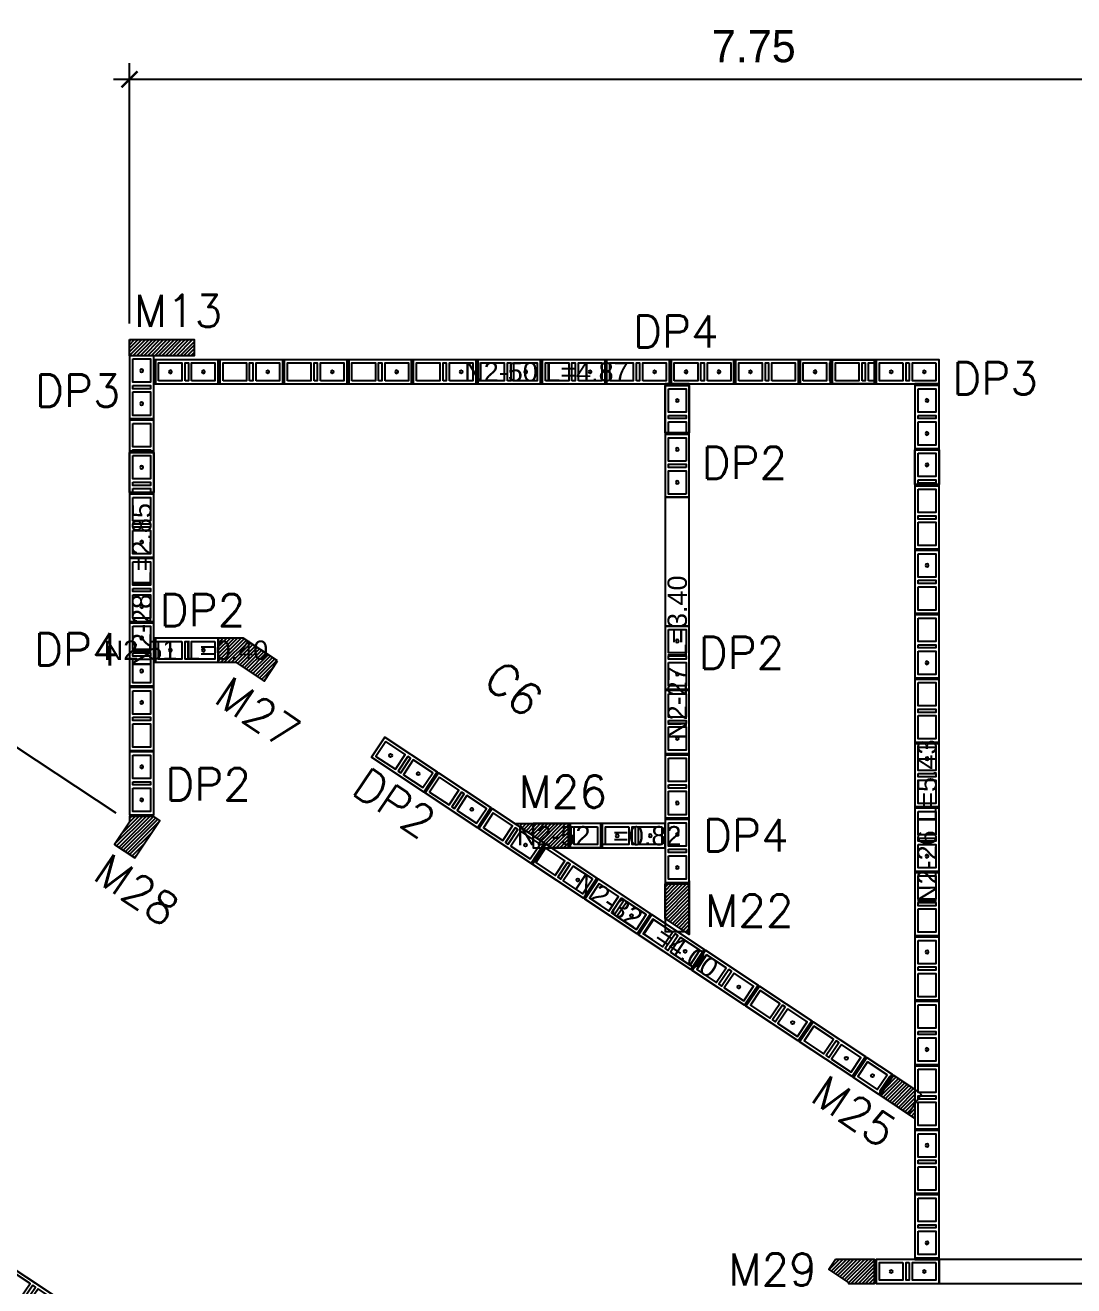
# Model space of a CAD drawing. Header units: metres. Extents: x -28.1 to 2.7, y -14.4 to 10.8.
# Drawn here: x -19.78 to -13.27, y 3.02 to 10.85 of the extents above; entities that cross this region are included whole.
import ezdxf
from ezdxf.enums import TextEntityAlignment as Align
from ezdxf.xclip import XClip

# ---------------------------------------------------------------- set-up
doc = ezdxf.new("R2010")
doc.units = ezdxf.units.M
doc.header["$XCLIPFRAME"] = 2
for name, color, linetype in [('BLOKS 008', 8, 'Continuous'), ('CUANT-MUROS-TEXTO', 7, 'Continuous'), ('l1', 1, 'Continuous'), ('MOCHETAS 004', 4, 'Continuous'), ('N2 Muro de 15cm', 1, 'Continuous'), ('N2 Muro de 15cm - Vano puerta', 2, 'Continuous'), ('S-hatch 002', 2, 'Continuous'), ('S-text 003', 3, 'Continuous'), ('TEX5', 4, 'Continuous')]:
    doc.layers.add(name, color=color, linetype=linetype)
doc.styles.add('ROMANS', font='romans')
doc.styles.add('ROTULOS', font='GOTHIC.TTF')
doc.styles.get("Standard").update_dxf_attribs({"font": 'arial.ttf'})
doc.dimstyles.new('DIM_100_2', dxfattribs={"dimtxt": 0.2, "dimasz": 0.1, "dimexe": 0.1, "dimexo": 0.1, "dimgap": 0.15, "dimtad": 1, "dimtxsty": 'ROTULOS', "dimblk": 'ARCHTICK', "dimcen": 0.1, "dimdle": 0.1, "dimclrd": 256, "dimclre": 256, "dimclrt": 1, "dimaunit": 1, "dimadec": 3, "dimazin": 3, "dimtfac": 1, "dimtix": 1, "dimtmove": 2, "dimatfit": 0, "dimldrblk": 'FLECHA', "dimfxl": 0.25, "dimtvp": 1, "dimlwd": -1, "dimlwe": -1})

# ---------------------------------------------------------------- blocks, each defined once
blk = doc.blocks.new('*U165')
for points in [[(-0.075, 0.4), (0.075, 0.4), (0.075, 0.01), (-0.075, 0.01)], [(0.055, 0.38), (-0.055, 0.38), (-0.055, 0.235), (0.055, 0.235)], [(0.055, 0.215), (-0.055, 0.215), (-0.055, 0.195), (0.055, 0.195)], [(0.055, 0.175), (-0.055, 0.175), (-0.055, 0.03), (0.055, 0.03)]]:
    blk.add_lwpolyline(points, close=True)
at = {"color": 251}
blk.add_lwpolyline([(-0.075, 0), (0.075, 0)], dxfattribs=at)
at = {"color": 3}
blk.add_circle((0, 0.1025), 0.00953, dxfattribs=at)
blk = doc.blocks.new('*U174')
for points in [[(-0.075, 0.4), (0.075, 0.4), (0.075, 0.01), (-0.075, 0.01)], [(0.055, 0.38), (-0.055, 0.38), (-0.055, 0.235), (0.055, 0.235)], [(0.055, 0.215), (-0.055, 0.215), (-0.055, 0.195), (0.055, 0.195)], [(0.055, 0.175), (-0.055, 0.175), (-0.055, 0.03), (0.055, 0.03)]]:
    blk.add_lwpolyline(points, close=True)
at = {"color": 251}
blk.add_lwpolyline([(-0.075, 0), (0.075, 0)], dxfattribs=at)
at = {"color": 3}
blk.add_circle((0, 0.1025), 0.00953, dxfattribs=at)
blk = doc.blocks.new('*U175')
for points in [[(-0.075, 0.4), (0.075, 0.4), (0.075, 0.01), (-0.075, 0.01)], [(0.055, 0.38), (-0.055, 0.38), (-0.055, 0.235), (0.055, 0.235)], [(0.055, 0.215), (-0.055, 0.215), (-0.055, 0.195), (0.055, 0.195)], [(0.055, 0.175), (-0.055, 0.175), (-0.055, 0.03), (0.055, 0.03)]]:
    blk.add_lwpolyline(points, close=True)
at = {"color": 251}
blk.add_lwpolyline([(-0.075, 0), (0.075, 0)], dxfattribs=at)
at = {"color": 3}
blk.add_circle((0, 0.3075), 0.00953, dxfattribs=at)
blk = doc.blocks.new('*U176')
for points in [[(-0.075, 0.4), (0.075, 0.4), (0.075, 0.01), (-0.075, 0.01)], [(0.055, 0.38), (-0.055, 0.38), (-0.055, 0.235), (0.055, 0.235)], [(0.055, 0.38), (-0.055, 0.38), (-0.055, 0.235), (0.055, 0.235)], [(0.055, 0.215), (-0.055, 0.215), (-0.055, 0.195), (0.055, 0.195)], [(0.055, 0.175), (-0.055, 0.175), (-0.055, 0.03), (0.055, 0.03)]]:
    blk.add_lwpolyline(points, close=True)
blk.add_lwpolyline([(0.055, 0.21), (0.055, 0.215), (-0.055, 0.215), (-0.055, 0.21)])
at = {"color": 251}
blk.add_lwpolyline([(-0.075, 0), (0.075, 0)], dxfattribs=at)
blk = doc.blocks.new('*U177')
for points in [[(-0.075, 0.4), (0.075, 0.4), (0.075, 0.01), (-0.075, 0.01)], [(0.055, 0.38), (-0.055, 0.38), (-0.055, 0.235), (0.055, 0.235)], [(0.055, 0.215), (-0.055, 0.215), (-0.055, 0.195), (0.055, 0.195)], [(0.055, 0.175), (-0.055, 0.175), (-0.055, 0.03), (0.055, 0.03)]]:
    blk.add_lwpolyline(points, close=True)
at = {"color": 251}
blk.add_lwpolyline([(-0.075, 0), (0.075, 0)], dxfattribs=at)
at = {"color": 3}
blk.add_circle((0, 0.1025), 0.00953, dxfattribs=at)
blk = doc.blocks.new('*U178')
for points in [[(-0.075, 0.4), (0.075, 0.4), (0.075, 0.01), (-0.075, 0.01)], [(0.055, 0.38), (-0.055, 0.38), (-0.055, 0.235), (0.055, 0.235)], [(0.055, 0.215), (-0.055, 0.215), (-0.055, 0.195), (0.055, 0.195)], [(0.055, 0.175), (-0.055, 0.175), (-0.055, 0.03), (0.055, 0.03)]]:
    blk.add_lwpolyline(points, close=True)
at = {"color": 251}
blk.add_lwpolyline([(-0.075, 0), (0.075, 0)], dxfattribs=at)
at = {"color": 3}
blk.add_circle((0, 0.3075), 0.00953, dxfattribs=at)
blk = doc.blocks.new('*U179')
for points in [[(-0.075, 0.4), (0.075, 0.4), (0.075, 0.01), (-0.075, 0.01)], [(0.055, 0.38), (-0.055, 0.38), (-0.055, 0.235), (0.055, 0.235)], [(0.055, 0.38), (-0.055, 0.38), (-0.055, 0.235), (0.055, 0.235)], [(0.055, 0.215), (-0.055, 0.215), (-0.055, 0.195), (0.055, 0.195)], [(0.055, 0.175), (-0.055, 0.175), (-0.055, 0.03), (0.055, 0.03)]]:
    blk.add_lwpolyline(points, close=True)
blk.add_lwpolyline([(0.055, 0.21), (0.055, 0.215), (-0.055, 0.215), (-0.055, 0.21)])
at = {"color": 251}
blk.add_lwpolyline([(-0.075, 0), (0.075, 0)], dxfattribs=at)
blk = doc.blocks.new('*U180')
for points in [[(-0.075, 0.4), (0.075, 0.4), (0.075, 0.01), (-0.075, 0.01)], [(0.055, 0.38), (-0.055, 0.38), (-0.055, 0.235), (0.055, 0.235)], [(0.055, 0.215), (-0.055, 0.215), (-0.055, 0.195), (0.055, 0.195)], [(0.055, 0.175), (-0.055, 0.175), (-0.055, 0.03), (0.055, 0.03)]]:
    blk.add_lwpolyline(points, close=True)
at = {"color": 251}
blk.add_lwpolyline([(-0.075, 0), (0.075, 0)], dxfattribs=at)
at = {"color": 3}
blk.add_circle((0, 0.1025), 0.00953, dxfattribs=at)
blk = doc.blocks.new('*U181')
for points in [[(-0.075, 0.4), (0.075, 0.4), (0.075, 0.01), (-0.075, 0.01)], [(0.055, 0.38), (-0.055, 0.38), (-0.055, 0.235), (0.055, 0.235)], [(0.055, 0.215), (-0.055, 0.215), (-0.055, 0.195), (0.055, 0.195)], [(0.055, 0.175), (-0.055, 0.175), (-0.055, 0.03), (0.055, 0.03)]]:
    blk.add_lwpolyline(points, close=True)
at = {"color": 251}
blk.add_lwpolyline([(-0.075, 0), (0.075, 0)], dxfattribs=at)
at = {"color": 3}
blk.add_circle((0, 0.3075), 0.00953, dxfattribs=at)
blk = doc.blocks.new('*U182')
for points in [[(-0.075, 0.4), (0.075, 0.4), (0.075, 0.01), (-0.075, 0.01)], [(0.055, 0.38), (-0.055, 0.38), (-0.055, 0.235), (0.055, 0.235)], [(0.055, 0.38), (-0.055, 0.38), (-0.055, 0.235), (0.055, 0.235)], [(0.055, 0.215), (-0.055, 0.215), (-0.055, 0.195), (0.055, 0.195)], [(0.055, 0.175), (-0.055, 0.175), (-0.055, 0.03), (0.055, 0.03)]]:
    blk.add_lwpolyline(points, close=True)
blk.add_lwpolyline([(0.055, 0.21), (0.055, 0.215), (-0.055, 0.215), (-0.055, 0.21)])
at = {"color": 251}
blk.add_lwpolyline([(-0.075, 0), (0.075, 0)], dxfattribs=at)
blk = doc.blocks.new('*U183')
for points in [[(-0.075, 0.4), (0.075, 0.4), (0.075, 0.01), (-0.075, 0.01)], [(0.055, 0.38), (-0.055, 0.38), (-0.055, 0.235), (0.055, 0.235)], [(0.055, 0.215), (-0.055, 0.215), (-0.055, 0.195), (0.055, 0.195)], [(0.055, 0.175), (-0.055, 0.175), (-0.055, 0.03), (0.055, 0.03)]]:
    blk.add_lwpolyline(points, close=True)
at = {"color": 251}
blk.add_lwpolyline([(-0.075, 0), (0.075, 0)], dxfattribs=at)
at = {"color": 3}
blk.add_circle((0, 0.1025), 0.00953, dxfattribs=at)
blk = doc.blocks.new('*U379')
for points in [[(-0.075, 0.4), (0.075, 0.4), (0.075, 0.01), (-0.075, 0.01)], [(0.055, 0.38), (-0.055, 0.38), (-0.055, 0.235), (0.055, 0.235)], [(0.055, 0.215), (-0.055, 0.215), (-0.055, 0.195), (0.055, 0.195)], [(0.055, 0.175), (-0.055, 0.175), (-0.055, 0.03), (0.055, 0.03)]]:
    blk.add_lwpolyline(points, close=True)
at = {"color": 251}
blk.add_lwpolyline([(-0.075, 0), (0.075, 0)], dxfattribs=at)
at = {"color": 3}
blk.add_circle((0, 0.3075), 0.00953, dxfattribs=at)
blk = doc.blocks.new('*U211')
for points in [[(-0.075, 0.4), (0.075, 0.4), (0.075, 0.01), (-0.075, 0.01)], [(0.055, 0.38), (-0.055, 0.38), (-0.055, 0.235), (0.055, 0.235)], [(0.055, 0.215), (-0.055, 0.215), (-0.055, 0.195), (0.055, 0.195)], [(0.055, 0.175), (-0.055, 0.175), (-0.055, 0.03), (0.055, 0.03)]]:
    blk.add_lwpolyline(points, close=True)
at = {"color": 251}
blk.add_lwpolyline([(-0.075, 0), (0.075, 0)], dxfattribs=at)
at = {"color": 3}
for centre in [(0, 0.3075), (0, 0.1025)]:
    blk.add_circle(centre, 0.00953, dxfattribs=at)
blk = doc.blocks.new('*U137')
for points in [[(-0.075, 0.4), (0.075, 0.4), (0.075, 0.01), (-0.075, 0.01)], [(0.055, 0.38), (-0.055, 0.38), (-0.055, 0.235), (0.055, 0.235)], [(0.055, 0.215), (-0.055, 0.215), (-0.055, 0.195), (0.055, 0.195)], [(0.055, 0.175), (-0.055, 0.175), (-0.055, 0.03), (0.055, 0.03)]]:
    blk.add_lwpolyline(points, close=True)
at = {"color": 251}
blk.add_lwpolyline([(-0.075, 0), (0.075, 0)], dxfattribs=at)
at = {"color": 3}
for centre in [(0, 0.3075), (0, 0.1025)]:
    blk.add_circle(centre, 0.00953, dxfattribs=at)
blk = doc.blocks.new('*U187')
for points in [[(-0.075, 0.4), (0.075, 0.4), (0.075, 0.01), (-0.075, 0.01)], [(0.055, 0.38), (-0.055, 0.38), (-0.055, 0.235), (0.055, 0.235)], [(0.055, 0.215), (-0.055, 0.215), (-0.055, 0.195), (0.055, 0.195)], [(0.055, 0.175), (-0.055, 0.175), (-0.055, 0.03), (0.055, 0.03)]]:
    blk.add_lwpolyline(points, close=True)
at = {"color": 251}
blk.add_lwpolyline([(-0.075, 0), (0.075, 0)], dxfattribs=at)
at = {"color": 3}
blk.add_circle((0, 0.1025), 0.00953, dxfattribs=at)
blk = doc.blocks.new('*U188')
for points in [[(-0.075, 0.4), (0.075, 0.4), (0.075, 0.01), (-0.075, 0.01)], [(0.055, 0.38), (-0.055, 0.38), (-0.055, 0.235), (0.055, 0.235)], [(0.055, 0.215), (-0.055, 0.215), (-0.055, 0.195), (0.055, 0.195)], [(0.055, 0.175), (-0.055, 0.175), (-0.055, 0.03), (0.055, 0.03)]]:
    blk.add_lwpolyline(points, close=True)
at = {"color": 251}
blk.add_lwpolyline([(-0.075, 0), (0.075, 0)], dxfattribs=at)
at = {"color": 3}
blk.add_circle((0, 0.1025), 0.00953, dxfattribs=at)
blk = doc.blocks.new('*U189')
for points in [[(-0.075, 0.4), (0.075, 0.4), (0.075, 0.01), (-0.075, 0.01)], [(0.055, 0.38), (-0.055, 0.38), (-0.055, 0.235), (0.055, 0.235)], [(0.055, 0.215), (-0.055, 0.215), (-0.055, 0.195), (0.055, 0.195)], [(0.055, 0.175), (-0.055, 0.175), (-0.055, 0.03), (0.055, 0.03)]]:
    blk.add_lwpolyline(points, close=True)
at = {"color": 251}
blk.add_lwpolyline([(-0.075, 0), (0.075, 0)], dxfattribs=at)
at = {"color": 3}
blk.add_circle((0, 0.1025), 0.00953, dxfattribs=at)
blk = doc.blocks.new('*U190')
for points in [[(-0.075, 0.4), (0.075, 0.4), (0.075, 0.01), (-0.075, 0.01)], [(0.055, 0.38), (-0.055, 0.38), (-0.055, 0.235), (0.055, 0.235)], [(0.055, 0.215), (-0.055, 0.215), (-0.055, 0.195), (0.055, 0.195)], [(0.055, 0.175), (-0.055, 0.175), (-0.055, 0.03), (0.055, 0.03)]]:
    blk.add_lwpolyline(points, close=True)
at = {"color": 251}
blk.add_lwpolyline([(-0.075, 0), (0.075, 0)], dxfattribs=at)
at = {"color": 3}
blk.add_circle((0, 0.1025), 0.00953, dxfattribs=at)
blk = doc.blocks.new('*U191')
for points in [[(-0.075, 0.4), (0.075, 0.4), (0.075, 0.01), (-0.075, 0.01)], [(0.055, 0.38), (-0.055, 0.38), (-0.055, 0.235), (0.055, 0.235)], [(0.055, 0.215), (-0.055, 0.215), (-0.055, 0.195), (0.055, 0.195)], [(0.055, 0.175), (-0.055, 0.175), (-0.055, 0.03), (0.055, 0.03)]]:
    blk.add_lwpolyline(points, close=True)
at = {"color": 251}
blk.add_lwpolyline([(-0.075, 0), (0.075, 0)], dxfattribs=at)
at = {"color": 3}
blk.add_circle((0, 0.1025), 0.00953, dxfattribs=at)
blk = doc.blocks.new('*U192')
for points in [[(-0.075, 0.4), (0.075, 0.4), (0.075, 0.01), (-0.075, 0.01)], [(0.055, 0.38), (-0.055, 0.38), (-0.055, 0.235), (0.055, 0.235)], [(0.055, 0.215), (-0.055, 0.215), (-0.055, 0.195), (0.055, 0.195)], [(0.055, 0.175), (-0.055, 0.175), (-0.055, 0.03), (0.055, 0.03)]]:
    blk.add_lwpolyline(points, close=True)
at = {"color": 251}
blk.add_lwpolyline([(-0.075, 0), (0.075, 0)], dxfattribs=at)
at = {"color": 3}
blk.add_circle((0, 0.1025), 0.00953, dxfattribs=at)
blk = doc.blocks.new('*U193')
for points in [[(-0.075, 0.4), (0.075, 0.4), (0.075, 0.01), (-0.075, 0.01)], [(0.055, 0.38), (-0.055, 0.38), (-0.055, 0.235), (0.055, 0.235)], [(0.055, 0.215), (-0.055, 0.215), (-0.055, 0.195), (0.055, 0.195)], [(0.055, 0.175), (-0.055, 0.175), (-0.055, 0.03), (0.055, 0.03)]]:
    blk.add_lwpolyline(points, close=True)
at = {"color": 251}
blk.add_lwpolyline([(-0.075, 0), (0.075, 0)], dxfattribs=at)
at = {"color": 3}
blk.add_circle((0, 0.1025), 0.00953, dxfattribs=at)
blk = doc.blocks.new('*U194')
for points in [[(-0.075, 0.4), (0.075, 0.4), (0.075, 0.01), (-0.075, 0.01)], [(0.055, 0.38), (-0.055, 0.38), (-0.055, 0.235), (0.055, 0.235)], [(0.055, 0.215), (-0.055, 0.215), (-0.055, 0.195), (0.055, 0.195)], [(0.055, 0.175), (-0.055, 0.175), (-0.055, 0.03), (0.055, 0.03)]]:
    blk.add_lwpolyline(points, close=True)
at = {"color": 251}
blk.add_lwpolyline([(-0.075, 0), (0.075, 0)], dxfattribs=at)
at = {"color": 3}
blk.add_circle((0, 0.1025), 0.00953, dxfattribs=at)
blk = doc.blocks.new('*U186')
for points in [[(-0.075, 0.4), (0.075, 0.4), (0.075, 0.21), (-0.075, 0.21)], [(0.055, 0.38), (-0.055, 0.38), (-0.055, 0.235), (0.055, 0.235)]]:
    blk.add_lwpolyline(points, close=True)
at = {"color": 251}
blk.add_lwpolyline([(-0.075, 0.2), (0.075, 0.2)], dxfattribs=at)
blk.add_lwpolyline([(0.055, 0.21), (0.055, 0.215), (-0.055, 0.215), (-0.055, 0.21)])
at = {"color": 3}
blk.add_circle((0, 0.3075), 0.00953, dxfattribs=at)
blk = doc.blocks.new('*U195')
for points in [[(-0.075, 0.4), (0.075, 0.4), (0.075, 0.01), (-0.075, 0.01)], [(0.055, 0.38), (-0.055, 0.38), (-0.055, 0.235), (0.055, 0.235)], [(0.055, 0.215), (-0.055, 0.215), (-0.055, 0.195), (0.055, 0.195)], [(0.055, 0.175), (-0.055, 0.175), (-0.055, 0.03), (0.055, 0.03)]]:
    blk.add_lwpolyline(points, close=True)
at = {"color": 251}
blk.add_lwpolyline([(-0.075, 0), (0.075, 0)], dxfattribs=at)
at = {"color": 3}
for centre in [(0, 0.3075), (0, 0.1025)]:
    blk.add_circle(centre, 0.00953, dxfattribs=at)
blk = doc.blocks.new('*U199')
for points in [[(-0.075, 0.4), (0.075, 0.4), (0.075, 0.01), (-0.075, 0.01)], [(0.055, 0.38), (-0.055, 0.38), (-0.055, 0.235), (0.055, 0.235)], [(0.055, 0.215), (-0.055, 0.215), (-0.055, 0.195), (0.055, 0.195)], [(0.055, 0.175), (-0.055, 0.175), (-0.055, 0.03), (0.055, 0.03)]]:
    blk.add_lwpolyline(points, close=True)
at = {"color": 251}
blk.add_lwpolyline([(-0.075, 0), (0.075, 0)], dxfattribs=at)
at = {"color": 3}
for centre in [(0, 0.3075), (0, 0.1025)]:
    blk.add_circle(centre, 0.00953, dxfattribs=at)
blk = doc.blocks.new('*U198')
for points in [[(-0.075, 0.4), (0.075, 0.4), (0.075, 0.01), (-0.075, 0.01)], [(0.055, 0.38), (-0.055, 0.38), (-0.055, 0.235), (0.055, 0.235)], [(0.055, 0.215), (-0.055, 0.215), (-0.055, 0.195), (0.055, 0.195)], [(0.055, 0.175), (-0.055, 0.175), (-0.055, 0.03), (0.055, 0.03)]]:
    blk.add_lwpolyline(points, close=True)
at = {"color": 251}
blk.add_lwpolyline([(-0.075, 0), (0.075, 0)], dxfattribs=at)
at = {"color": 3}
blk.add_circle((0, 0.1025), 0.00953, dxfattribs=at)
blk = doc.blocks.new('*U197')
for points in [[(-0.075, 0.4), (0.075, 0.4), (0.075, 0.01), (-0.075, 0.01)], [(0.055, 0.38), (-0.055, 0.38), (-0.055, 0.235), (0.055, 0.235)], [(0.055, 0.215), (-0.055, 0.215), (-0.055, 0.195), (0.055, 0.195)], [(0.055, 0.175), (-0.055, 0.175), (-0.055, 0.03), (0.055, 0.03)]]:
    blk.add_lwpolyline(points, close=True)
at = {"color": 251}
blk.add_lwpolyline([(-0.075, 0), (0.075, 0)], dxfattribs=at)
at = {"color": 3}
blk.add_circle((0, 0.1025), 0.00953, dxfattribs=at)
blk = doc.blocks.new('*U196')
for points in [[(-0.075, 0.4), (0.075, 0.4), (0.075, 0.01), (-0.075, 0.01)], [(0.055, 0.38), (-0.055, 0.38), (-0.055, 0.235), (0.055, 0.235)], [(0.055, 0.215), (-0.055, 0.215), (-0.055, 0.195), (0.055, 0.195)], [(0.055, 0.175), (-0.055, 0.175), (-0.055, 0.03), (0.055, 0.03)]]:
    blk.add_lwpolyline(points, close=True)
at = {"color": 251}
blk.add_lwpolyline([(-0.075, 0), (0.075, 0)], dxfattribs=at)
at = {"color": 3}
for centre in [(0, 0.3075), (0, 0.1025)]:
    blk.add_circle(centre, 0.00953, dxfattribs=at)
blk = doc.blocks.new('*U200')
for points in [[(-0.075, 0.4), (0.075, 0.4), (0.075, 0.01), (-0.075, 0.01)], [(0.055, 0.38), (-0.055, 0.38), (-0.055, 0.235), (0.055, 0.235)], [(0.055, 0.215), (-0.055, 0.215), (-0.055, 0.195), (0.055, 0.195)], [(0.055, 0.175), (-0.055, 0.175), (-0.055, 0.03), (0.055, 0.03)]]:
    blk.add_lwpolyline(points, close=True)
at = {"color": 251}
blk.add_lwpolyline([(-0.075, 0), (0.075, 0)], dxfattribs=at)
at = {"color": 3}
for centre in [(0, 0.3075), (0, 0.1025)]:
    blk.add_circle(centre, 0.00953, dxfattribs=at)
blk = doc.blocks.new('*U206')
for points in [[(-0.075, 0.4), (0.075, 0.4), (0.075, 0.01), (-0.075, 0.01)], [(0.055, 0.38), (-0.055, 0.38), (-0.055, 0.235), (0.055, 0.235)], [(0.055, 0.215), (-0.055, 0.215), (-0.055, 0.195), (0.055, 0.195)], [(0.055, 0.175), (-0.055, 0.175), (-0.055, 0.03), (0.055, 0.03)]]:
    blk.add_lwpolyline(points, close=True)
at = {"color": 251}
blk.add_lwpolyline([(-0.075, 0), (0.075, 0)], dxfattribs=at)
at = {"color": 3}
for centre in [(0, 0.3075), (0, 0.1025)]:
    blk.add_circle(centre, 0.00953, dxfattribs=at)
blk = doc.blocks.new('*U201')
for points in [[(-0.075, 0.4), (0.075, 0.4), (0.075, 0.21), (-0.075, 0.21)], [(0.055, 0.38), (-0.055, 0.38), (-0.055, 0.235), (0.055, 0.235)]]:
    blk.add_lwpolyline(points, close=True)
at = {"color": 251}
blk.add_lwpolyline([(-0.075, 0.2), (0.075, 0.2)], dxfattribs=at)
blk.add_lwpolyline([(0.055, 0.21), (0.055, 0.215), (-0.055, 0.215), (-0.055, 0.21)])
blk = doc.blocks.new('*U205')
for points in [[(-0.075, 0.4), (0.075, 0.4), (0.075, 0.01), (-0.075, 0.01)], [(0.055, 0.38), (-0.055, 0.38), (-0.055, 0.235), (0.055, 0.235)], [(0.055, 0.215), (-0.055, 0.215), (-0.055, 0.195), (0.055, 0.195)], [(0.055, 0.175), (-0.055, 0.175), (-0.055, 0.03), (0.055, 0.03)]]:
    blk.add_lwpolyline(points, close=True)
at = {"color": 251}
blk.add_lwpolyline([(-0.075, 0), (0.075, 0)], dxfattribs=at)
at = {"color": 3}
blk.add_circle((0, 0.1025), 0.00953, dxfattribs=at)
blk = doc.blocks.new('*U204')
for points in [[(-0.075, 0.4), (0.075, 0.4), (0.075, 0.01), (-0.075, 0.01)], [(0.055, 0.38), (-0.055, 0.38), (-0.055, 0.235), (0.055, 0.235)], [(0.055, 0.215), (-0.055, 0.215), (-0.055, 0.195), (0.055, 0.195)], [(0.055, 0.175), (-0.055, 0.175), (-0.055, 0.03), (0.055, 0.03)]]:
    blk.add_lwpolyline(points, close=True)
at = {"color": 251}
blk.add_lwpolyline([(-0.075, 0), (0.075, 0)], dxfattribs=at)
at = {"color": 3}
blk.add_circle((0, 0.1025), 0.00953, dxfattribs=at)
blk = doc.blocks.new('*U203')
for points in [[(-0.075, 0.4), (0.075, 0.4), (0.075, 0.01), (-0.075, 0.01)], [(0.055, 0.38), (-0.055, 0.38), (-0.055, 0.235), (0.055, 0.235)], [(0.055, 0.215), (-0.055, 0.215), (-0.055, 0.195), (0.055, 0.195)], [(0.055, 0.175), (-0.055, 0.175), (-0.055, 0.03), (0.055, 0.03)]]:
    blk.add_lwpolyline(points, close=True)
at = {"color": 251}
blk.add_lwpolyline([(-0.075, 0), (0.075, 0)], dxfattribs=at)
at = {"color": 3}
for centre in [(0, 0.3075), (0, 0.1025)]:
    blk.add_circle(centre, 0.00953, dxfattribs=at)
blk = doc.blocks.new('*U185')
for points in [[(-0.075, 0.4), (0.075, 0.4), (0.075, 0.01), (-0.075, 0.01)], [(0.055, 0.38), (-0.055, 0.38), (-0.055, 0.235), (0.055, 0.235)], [(0.055, 0.215), (-0.055, 0.215), (-0.055, 0.195), (0.055, 0.195)], [(0.055, 0.175), (-0.055, 0.175), (-0.055, 0.03), (0.055, 0.03)]]:
    blk.add_lwpolyline(points, close=True)
at = {"color": 251}
blk.add_lwpolyline([(-0.075, 0), (0.075, 0)], dxfattribs=at)
at = {"color": 3}
blk.add_circle((0, 0.3075), 0.00953, dxfattribs=at)
blk = doc.blocks.new('*U202')
for points in [[(-0.075, 0.4), (0.075, 0.4), (0.075, 0.01), (-0.075, 0.01)], [(0.055, 0.38), (-0.055, 0.38), (-0.055, 0.235), (0.055, 0.235)], [(0.055, 0.215), (-0.055, 0.215), (-0.055, 0.195), (0.055, 0.195)], [(0.055, 0.175), (-0.055, 0.175), (-0.055, 0.03), (0.055, 0.03)]]:
    blk.add_lwpolyline(points, close=True)
at = {"color": 251}
blk.add_lwpolyline([(-0.075, 0), (0.075, 0)], dxfattribs=at)
at = {"color": 3}
for centre in [(0, 0.3075), (0, 0.1025)]:
    blk.add_circle(centre, 0.00953, dxfattribs=at)
blk = doc.blocks.new('*U44')
for points in [[(-0.075, 0.4), (0.075, 0.4), (0.075, 0.01), (-0.075, 0.01)], [(0.055, 0.38), (-0.055, 0.38), (-0.055, 0.235), (0.055, 0.235)], [(0.055, 0.215), (-0.055, 0.215), (-0.055, 0.195), (0.055, 0.195)], [(0.055, 0.175), (-0.055, 0.175), (-0.055, 0.03), (0.055, 0.03)]]:
    blk.add_lwpolyline(points, close=True)
at = {"color": 3}
blk.add_circle((0, 0.3075), 0.00953, dxfattribs=at)
blk = doc.blocks.new('*U378')
for points in [[(-0.075, 0.4), (0.075, 0.4), (0.075, 0.01), (-0.075, 0.01)], [(0.055, 0.38), (-0.055, 0.38), (-0.055, 0.235), (0.055, 0.235)], [(0.055, 0.215), (-0.055, 0.215), (-0.055, 0.195), (0.055, 0.195)], [(0.055, 0.175), (-0.055, 0.175), (-0.055, 0.03), (0.055, 0.03)]]:
    blk.add_lwpolyline(points, close=True)
at = {"color": 3}
blk.add_circle((0, 0.3075), 0.00953, dxfattribs=at)
blk = doc.blocks.new('*U210')
for points in [[(-0.075, 0.4), (0.075, 0.4), (0.075, 0.01), (-0.075, 0.01)], [(0.055, 0.38), (-0.055, 0.38), (-0.055, 0.235), (0.055, 0.235)], [(0.055, 0.215), (-0.055, 0.215), (-0.055, 0.195), (0.055, 0.195)], [(0.055, 0.175), (-0.055, 0.175), (-0.055, 0.03), (0.055, 0.03)]]:
    blk.add_lwpolyline(points, close=True)
at = {"color": 251}
blk.add_lwpolyline([(-0.075, 0), (0.075, 0)], dxfattribs=at)
at = {"color": 3}
for centre in [(0, 0.3075), (0, 0.1025)]:
    blk.add_circle(centre, 0.00953, dxfattribs=at)
blk = doc.blocks.new('*U212')
for points in [[(-0.075, 0.4), (0.075, 0.4), (0.075, 0.01), (-0.075, 0.01)], [(0.055, 0.38), (-0.055, 0.38), (-0.055, 0.235), (0.055, 0.235)], [(0.055, 0.215), (-0.055, 0.215), (-0.055, 0.195), (0.055, 0.195)], [(0.055, 0.175), (-0.055, 0.175), (-0.055, 0.03), (0.055, 0.03)]]:
    blk.add_lwpolyline(points, close=True)
at = {"color": 251}
blk.add_lwpolyline([(-0.075, 0), (0.075, 0)], dxfattribs=at)
at = {"color": 3}
for centre in [(0, 0.3075), (0, 0.1025)]:
    blk.add_circle(centre, 0.00953, dxfattribs=at)
blk = doc.blocks.new('*U213')
for points in [[(-0.075, 0.4), (0.075, 0.4), (0.075, 0.01), (-0.075, 0.01)], [(0.055, 0.38), (-0.055, 0.38), (-0.055, 0.235), (0.055, 0.235)], [(0.055, 0.215), (-0.055, 0.215), (-0.055, 0.195), (0.055, 0.195)], [(0.055, 0.175), (-0.055, 0.175), (-0.055, 0.03), (0.055, 0.03)]]:
    blk.add_lwpolyline(points, close=True)
at = {"color": 251}
blk.add_lwpolyline([(-0.075, 0), (0.075, 0)], dxfattribs=at)
at = {"color": 3}
blk.add_circle((0, 0.1025), 0.00953, dxfattribs=at)
blk = doc.blocks.new('*U224')
for points in [[(-0.075, 0.4), (0.075, 0.4), (0.075, 0.01), (-0.075, 0.01)], [(0.055, 0.38), (-0.055, 0.38), (-0.055, 0.235), (0.055, 0.235)], [(0.055, 0.215), (-0.055, 0.215), (-0.055, 0.195), (0.055, 0.195)], [(0.055, 0.175), (-0.055, 0.175), (-0.055, 0.03), (0.055, 0.03)]]:
    blk.add_lwpolyline(points, close=True)
at = {"color": 251}
blk.add_lwpolyline([(-0.075, 0), (0.075, 0)], dxfattribs=at)
at = {"color": 3}
blk.add_circle((0, 0.1025), 0.00953, dxfattribs=at)
blk = doc.blocks.new('*U223')
for points in [[(-0.075, 0.4), (0.075, 0.4), (0.075, 0.01), (-0.075, 0.01)], [(0.055, 0.38), (-0.055, 0.38), (-0.055, 0.235), (0.055, 0.235)], [(0.055, 0.215), (-0.055, 0.215), (-0.055, 0.195), (0.055, 0.195)], [(0.055, 0.175), (-0.055, 0.175), (-0.055, 0.03), (0.055, 0.03)]]:
    blk.add_lwpolyline(points, close=True)
at = {"color": 251}
blk.add_lwpolyline([(-0.075, 0), (0.075, 0)], dxfattribs=at)
at = {"color": 3}
blk.add_circle((0, 0.1025), 0.00953, dxfattribs=at)
blk = doc.blocks.new('*U222')
for points in [[(-0.075, 0.4), (0.075, 0.4), (0.075, 0.01), (-0.075, 0.01)], [(0.055, 0.38), (-0.055, 0.38), (-0.055, 0.235), (0.055, 0.235)], [(0.055, 0.215), (-0.055, 0.215), (-0.055, 0.195), (0.055, 0.195)], [(0.055, 0.175), (-0.055, 0.175), (-0.055, 0.03), (0.055, 0.03)]]:
    blk.add_lwpolyline(points, close=True)
at = {"color": 251}
blk.add_lwpolyline([(-0.075, 0), (0.075, 0)], dxfattribs=at)
at = {"color": 3}
blk.add_circle((0, 0.1025), 0.00953, dxfattribs=at)
blk = doc.blocks.new('*U221')
for points in [[(-0.075, 0.4), (0.075, 0.4), (0.075, 0.01), (-0.075, 0.01)], [(0.055, 0.38), (-0.055, 0.38), (-0.055, 0.235), (0.055, 0.235)], [(0.055, 0.215), (-0.055, 0.215), (-0.055, 0.195), (0.055, 0.195)], [(0.055, 0.175), (-0.055, 0.175), (-0.055, 0.03), (0.055, 0.03)]]:
    blk.add_lwpolyline(points, close=True)
at = {"color": 251}
blk.add_lwpolyline([(-0.075, 0), (0.075, 0)], dxfattribs=at)
at = {"color": 3}
blk.add_circle((0, 0.1025), 0.00953, dxfattribs=at)
blk = doc.blocks.new('*U220')
for points in [[(-0.075, 0.4), (0.075, 0.4), (0.075, 0.01), (-0.075, 0.01)], [(0.055, 0.38), (-0.055, 0.38), (-0.055, 0.235), (0.055, 0.235)], [(0.055, 0.215), (-0.055, 0.215), (-0.055, 0.195), (0.055, 0.195)], [(0.055, 0.175), (-0.055, 0.175), (-0.055, 0.03), (0.055, 0.03)]]:
    blk.add_lwpolyline(points, close=True)
at = {"color": 251}
blk.add_lwpolyline([(-0.075, 0), (0.075, 0)], dxfattribs=at)
at = {"color": 3}
blk.add_circle((0, 0.1025), 0.00953, dxfattribs=at)
blk = doc.blocks.new('*U219')
for points in [[(-0.075, 0.4), (0.075, 0.4), (0.075, 0.01), (-0.075, 0.01)], [(0.055, 0.38), (-0.055, 0.38), (-0.055, 0.235), (0.055, 0.235)], [(0.055, 0.215), (-0.055, 0.215), (-0.055, 0.195), (0.055, 0.195)], [(0.055, 0.175), (-0.055, 0.175), (-0.055, 0.03), (0.055, 0.03)]]:
    blk.add_lwpolyline(points, close=True)
at = {"color": 251}
blk.add_lwpolyline([(-0.075, 0), (0.075, 0)], dxfattribs=at)
at = {"color": 3}
blk.add_circle((0, 0.1025), 0.00953, dxfattribs=at)
blk = doc.blocks.new('*U214')
for points in [[(-0.075, 0.4), (0.075, 0.4), (0.075, 0.01), (-0.075, 0.01)], [(0.055, 0.38), (-0.055, 0.38), (-0.055, 0.235), (0.055, 0.235)], [(0.055, 0.215), (-0.055, 0.215), (-0.055, 0.195), (0.055, 0.195)], [(0.055, 0.175), (-0.055, 0.175), (-0.055, 0.03), (0.055, 0.03)]]:
    blk.add_lwpolyline(points, close=True)
at = {"color": 251}
blk.add_lwpolyline([(-0.075, 0), (0.075, 0)], dxfattribs=at)
at = {"color": 3}
for centre in [(0, 0.3075), (0, 0.1025)]:
    blk.add_circle(centre, 0.00953, dxfattribs=at)
blk = doc.blocks.new('*U218')
for points in [[(-0.075, 0.4), (0.075, 0.4), (0.075, 0.01), (-0.075, 0.01)], [(0.055, 0.38), (-0.055, 0.38), (-0.055, 0.235), (0.055, 0.235)], [(0.055, 0.215), (-0.055, 0.215), (-0.055, 0.195), (0.055, 0.195)], [(0.055, 0.175), (-0.055, 0.175), (-0.055, 0.03), (0.055, 0.03)]]:
    blk.add_lwpolyline(points, close=True)
at = {"color": 251}
blk.add_lwpolyline([(-0.075, 0), (0.075, 0)], dxfattribs=at)
at = {"color": 3}
blk.add_circle((0, 0.3075), 0.00953, dxfattribs=at)
blk = doc.blocks.new('*U217')
for points in [[(-0.075, 0.4), (0.075, 0.4), (0.075, 0.21), (-0.075, 0.21)], [(0.055, 0.38), (-0.055, 0.38), (-0.055, 0.235), (0.055, 0.235)]]:
    blk.add_lwpolyline(points, close=True)
at = {"color": 251}
blk.add_lwpolyline([(-0.075, 0.2), (0.075, 0.2)], dxfattribs=at)
blk.add_lwpolyline([(0.055, 0.21), (0.055, 0.215), (-0.055, 0.215), (-0.055, 0.21)])
at = {"color": 3}
blk.add_circle((0, 0.3075), 0.00953, dxfattribs=at)
blk = doc.blocks.new('*U215')
for points in [[(-0.075, 0.4), (0.075, 0.4), (0.075, 0.01), (-0.075, 0.01)], [(0.055, 0.38), (-0.055, 0.38), (-0.055, 0.235), (0.055, 0.235)], [(0.055, 0.215), (-0.055, 0.215), (-0.055, 0.195), (0.055, 0.195)], [(0.055, 0.175), (-0.055, 0.175), (-0.055, 0.03), (0.055, 0.03)]]:
    blk.add_lwpolyline(points, close=True)
at = {"color": 251}
blk.add_lwpolyline([(-0.075, 0), (0.075, 0)], dxfattribs=at)
at = {"color": 3}
for centre in [(0, 0.3075), (0, 0.1025)]:
    blk.add_circle(centre, 0.00953, dxfattribs=at)
blk = doc.blocks.new('*U216')
for points in [[(-0.075, 0.4), (0.075, 0.4), (0.075, 0.01), (-0.075, 0.01)], [(0.055, 0.38), (-0.055, 0.38), (-0.055, 0.235), (0.055, 0.235)], [(0.055, 0.215), (-0.055, 0.215), (-0.055, 0.195), (0.055, 0.195)], [(0.055, 0.175), (-0.055, 0.175), (-0.055, 0.03), (0.055, 0.03)]]:
    blk.add_lwpolyline(points, close=True)
blk = doc.blocks.new('*U225')
for points in [[(-0.075, 0.4), (0.075, 0.4), (0.075, 0.01), (-0.075, 0.01)], [(0.055, 0.38), (-0.055, 0.38), (-0.055, 0.235), (0.055, 0.235)], [(0.055, 0.215), (-0.055, 0.215), (-0.055, 0.195), (0.055, 0.195)], [(0.055, 0.175), (-0.055, 0.175), (-0.055, 0.03), (0.055, 0.03)]]:
    blk.add_lwpolyline(points, close=True)
at = {"color": 251}
blk.add_lwpolyline([(-0.075, 0), (0.075, 0)], dxfattribs=at)
at = {"color": 3}
for centre in [(0, 0.3075), (0, 0.1025)]:
    blk.add_circle(centre, 0.00953, dxfattribs=at)
blk = doc.blocks.new('*U226')
for points in [[(-0.075, 0.4), (0.075, 0.4), (0.075, 0.01), (-0.075, 0.01)], [(0.055, 0.38), (-0.055, 0.38), (-0.055, 0.235), (0.055, 0.235)], [(0.055, 0.215), (-0.055, 0.215), (-0.055, 0.195), (0.055, 0.195)], [(0.055, 0.175), (-0.055, 0.175), (-0.055, 0.03), (0.055, 0.03)]]:
    blk.add_lwpolyline(points, close=True)
at = {"color": 3}
blk.add_circle((0, 0.3075), 0.00953, dxfattribs=at)
blk = doc.blocks.new('_ArchTick')
at = {"color": 0, "linetype": 'ByBlock', "lineweight": -2, "const_width": 0.15}
blk.add_lwpolyline([(-0.5, -0.5), (0.5, 0.5)], dxfattribs=at)
blk = doc.blocks.new('*D315')
at = {"layer": 'Defpoints', "color": 0, "transparency": 16777216}
for p in [(-19.1323, 10.5102), (-11.386, 10.5102), (-19.1323, 8.895)]:
    blk.add_point(p, dxfattribs=at)
at = {"layer": 'l1', "transparency": 16777216}
for p, q in [((-19.1323, 8.995), (-19.1323, 10.6102)), ((-11.386, 10.6102), (-11.386, 10.6102)), ((-11.286, 10.5102), (-19.2323, 10.5102))]:
    blk.add_line(p, q, dxfattribs=at)
at = {"layer": 'l1', "linetype": 'ByBlock', "transparency": 16777216, "xscale": 0.1, "yscale": 0.1, "zscale": 0.1, "rotation": 180}
blk.add_blockref('_ArchTick', (-19.1323, 10.5102), dxfattribs=at)
at = {"layer": 'l1', "linetype": 'ByBlock', "transparency": 16777216, "xscale": 0.1, "yscale": 0.1, "zscale": 0.1}
blk.add_blockref('_ArchTick', (-11.386, 10.5102), dxfattribs=at)
at = {"layer": 'l1', "color": 1, "transparency": 16777216, "insert": (-15.2592, 10.7152), "char_height": 0.2, "attachment_point": 5, "style": 'ROTULOS'}
blk.add_mtext('\\A1;7.75', dxfattribs=at)
blk = doc.blocks.new('FLECHA')
h = blk.add_hatch(color=256)
edge = h.paths.add_edge_path()
edge.add_line((-0.76, -0.716), (-0.346, 0))
edge.add_line((-0.346, 0), (-0.76, 0.716))
edge.add_arc((-0.63, 0.791), 0.15, 30, 210, ccw=False)
edge.add_line((-0.5, 0.866), (0, 0))
edge.add_line((0, 0), (-0.5, -0.866))
edge.add_arc((-0.63, -0.791), 0.15, 150, 330, ccw=False)
blk.add_line((-0.346, 0), (-1.83, 0))
blk.add_lwpolyline([(-0.76, -0.716), (-0.346, 0), (-0.76, 0.716, -1), (-0.5, 0.866), (0, 0), (-0.5, -0.866, -1)], format="xyb", close=True)
blk = doc.blocks.new('*D316')
at = {"layer": 'Defpoints', "color": 0, "transparency": 16777216}
for p in [(-19.1323, 5.8999), (-24.8538, 1.1915), (-23.0455, -0.0066)]:
    blk.add_point(p, dxfattribs=at)
at = {"layer": 'l1', "transparency": 16777216}
for p, q in [((-20.8854, 7.1813), (-24.909, 1.1081)), ((-19.2157, 5.9551), (-21.024, 7.1532)), ((-23.1289, 0.0487), (-24.9372, 1.2467))]:
    blk.add_line(p, q, dxfattribs=at)
at = {"layer": 'l1', "linetype": 'ByBlock', "transparency": 16777216, "xscale": 0.1, "yscale": 0.1, "zscale": 0.1}
for p, rotation in [((-20.9406, 7.0979), 56.47439606286956), ((-24.8538, 1.1915), 236.4743960628696)]:
    blk.add_blockref('_ArchTick', p, dxfattribs=dict(at, rotation=rotation))
at = {"layer": 'l1', "color": 1, "transparency": 16777216, "insert": (-23.0723, 4.2607), "char_height": 0.2, "attachment_point": 5, "rotation": 56.4744, "style": 'ROTULOS'}
blk.add_mtext('\\A1;7.09', dxfattribs=at)
blk = doc.blocks.new('*U184')
for points in [[(-0.075, 0.4), (0.075, 0.4), (0.075, 0.01), (-0.075, 0.01)], [(0.055, 0.38), (-0.055, 0.38), (-0.055, 0.235), (0.055, 0.235)], [(0.055, 0.38), (-0.055, 0.38), (-0.055, 0.235), (0.055, 0.235)], [(0.055, 0.215), (-0.055, 0.215), (-0.055, 0.195), (0.055, 0.195)], [(0.055, 0.175), (-0.055, 0.175), (-0.055, 0.03), (0.055, 0.03)]]:
    blk.add_lwpolyline(points, close=True)
blk.add_lwpolyline([(0.055, 0.21), (0.055, 0.215), (-0.055, 0.215), (-0.055, 0.21)])
at = {"color": 251}
blk.add_lwpolyline([(-0.075, 0), (0.075, 0)], dxfattribs=at)
blk = doc.blocks.new('*U380')
for points in [[(-0.075, 0.4), (0.075, 0.4), (0.075, 0.21), (-0.075, 0.21)], [(0.055, 0.38), (-0.055, 0.38), (-0.055, 0.235), (0.055, 0.235)]]:
    blk.add_lwpolyline(points, close=True)
at = {"color": 251}
blk.add_lwpolyline([(-0.075, 0.2), (0.075, 0.2)], dxfattribs=at)
blk.add_lwpolyline([(0.055, 0.21), (0.055, 0.215), (-0.055, 0.215), (-0.055, 0.21)])

msp = doc.modelspace()

# ---------------------------------------------------------------- hatches: boundary and pattern name
at = {"layer": 'S-hatch 002'}
h = msp.add_hatch(dxfattribs=at)
h.set_pattern_fill('ANSI31', color=256, scale=0.005)
h.paths.add_polyline_path([(-19.1323, 8.795), (-18.9823, 8.795), (-18.7323, 8.795), (-18.7323, 8.895), (-19.1323, 8.895)])
h = msp.add_hatch(dxfattribs=at)
h.set_pattern_fill('ANSI31', color=256, scale=0.005)
h.paths.add_polyline_path([(-18.4728, 6.8923), (-18.2974, 6.7756), (-18.2144, 6.9006), (-18.4275, 7.0423), (-18.5823, 7.0423), (-18.5823, 6.8923)])
h = msp.add_hatch(dxfattribs=at)
h.set_pattern_fill('ANSI31', color=256, scale=0.005)
h.paths.add_polyline_path([(-19.1323, 5.8999), (-19.2248, 5.7607), (-19.0999, 5.6776), (-18.9449, 5.9108), (-18.9823, 5.9357), (-19.1323, 5.9357)])
h = msp.add_hatch(dxfattribs=at)
h.set_pattern_fill('ANSI31', color=256, scale=0.005)
h.paths.add_polyline_path([(-16.4092, 5.7409), (-16.4092, 5.8909), (-16.7406, 5.8909), (-16.515, 5.7409)])
h = msp.add_hatch(dxfattribs=at)
h.set_pattern_fill('ANSI31', color=256, scale=0.005)
h.paths.add_polyline_path([(-15.6592, 5.5164), (-15.8092, 5.5164), (-15.8092, 5.3017), (-15.6592, 5.202)])
h = msp.add_hatch(dxfattribs=at)
h.set_pattern_fill('ANSI31', color=256, scale=0.005)
h.set_pattern_definition([(45, (0, -0.030049), (-0.01122532, 0.01122532), [])])
h.paths.add_polyline_path([(-14.2592, 4.0612), (-14.2592, 4.0821), (-14.2592, 4.2413), (-14.3919, 4.3295), (-14.4749, 4.2046)])
h = msp.add_hatch(dxfattribs=at)
h.set_pattern_fill('ANSI31', color=256, scale=0.005)
h.paths.add_polyline_path([(-14.7522, 3.1863), (-14.7943, 3.1229), (-14.6694, 3.0399), (-14.6718, 3.0363), (-14.5092, 3.0363), (-14.5092, 3.1863)])
h.paths.add_polyline_path([(-13.6337, 1.4364), (-13.3383, 1.4364), (-13.3383, 1.5864), (-13.7143, 1.5864), (-13.7526, 1.5285), (-13.7581, 1.5202), (-13.6332, 1.4371)], is_closed=False)

# ---------------------------------------------------------------- linework, layer by layer
at = {"layer": 'MOCHETAS 004'}
for points in [[(-19.1323, 8.895), (-18.7323, 8.895), (-18.7323, 8.795), (-19.1323, 8.795), (-19.1323, 8.895)], [(-18.2144, 6.9006), (-18.4275, 7.0423), (-18.5823, 7.0423), (-18.5823, 6.8923), (-18.4728, 6.8923), (-18.2974, 6.7756), (-18.2144, 6.9006)], [(-18.9823, 5.9357), (-19.1323, 5.9357), (-19.1323, 5.8999), (-19.2248, 5.7607), (-19.0999, 5.6776), (-18.9449, 5.9108), (-18.9823, 5.9357)], [(-16.2092, 5.7409), (-16.515, 5.7409), (-16.7406, 5.8909), (-16.4092, 5.8909), (-16.4092, 5.7409)], [(-15.6592, 5.5364), (-15.6592, 5.202), (-15.8092, 5.3017), (-15.8092, 5.5164), (-15.6592, 5.5164)], [(-14.3918, 4.3295), (-14.2592, 4.2413), (-14.2592, 4.0612), (-14.4749, 4.2046), (-14.3919, 4.3295)], [(-14.7522, 3.1863), (-14.7943, 3.1229), (-14.6694, 3.0399), (-14.6718, 3.0363), (-14.5092, 3.0363), (-14.5092, 3.1863), (-14.7522, 3.1863)]]:
    msp.add_lwpolyline(points, dxfattribs=at)
at = {"layer": 'N2 Muro de 15cm'}
for points in [[(-18.9823, 5.9457), (-18.9823, 8.795), (-19.1323, 8.795), (-19.1323, 5.9457)], [(-14.1092, 8.77), (-18.9823, 8.77), (-18.9823, 8.62), (-14.1092, 8.62)], [(-15.6592, 7.9164), (-15.6592, 8.62), (-15.8092, 8.62), (-15.8092, 7.9164)], [(-14.1092, 3.1862), (-14.1092, 8.62), (-14.2592, 8.62), (-14.2592, 3.1862)], [(-18.5823, 7.0423), (-18.9823, 7.0423), (-18.9823, 6.8923), (-18.5823, 6.8923)], [(-15.6592, 5.2218), (-15.6592, 7.1164), (-15.8092, 7.1164), (-15.8092, 5.2218)], [(-14.2177, 4.2138), (-17.5481, 6.4276), (-17.6312, 6.3027), (-14.3007, 4.0888)], [(-15.8092, 5.8909), (-16.6278, 5.8909), (-16.6278, 5.7409), (-15.8092, 5.7409)], [(-16.3421, 0.7956), (-20.6306, 3.6463), (-20.7136, 3.5213), (-16.4252, 0.6707)], [(-14.1092, 3.1862), (-14.4992, 3.1862), (-14.4992, 3.0362), (-14.1092, 3.0362)]]:
    msp.add_lwpolyline(points, close=True, dxfattribs=at)
at = {"layer": 'N2 Muro de 15cm - Vano puerta'}
for points in [[(-15.6592, 7.1164), (-15.6592, 7.9164), (-15.8092, 7.9164), (-15.8092, 7.1164)], [(-13.2092, 3.1862), (-14.1092, 3.1862), (-14.1092, 3.0362), (-13.2092, 3.0362)]]:
    msp.add_lwpolyline(points, close=True, dxfattribs=at)

# ---------------------------------------------------------------- block references
at = {"layer": 'BLOKS 008', "xscale": -1}
for name, p in [('*U206', (-19.0573, 8.395)), ('*U211', (-14.1842, 8.21)), ('*U201', (-19.0573, 7.995)), ('*U184', (-14.1842, 7.5863)), ('*U205', (-19.0573, 7.5357)), ('*U204', (-19.0573, 7.1357)), ('*U379', (-14.1842, 7.1863)), ('*U203', (-19.0573, 6.7357)), ('*U183', (-14.1842, 6.7863)), ('*U199', (-15.7342, 6.7164)), ('*U185', (-19.0573, 6.3357)), ('*U182', (-14.1842, 6.3863)), ('*U198', (-15.7342, 6.3164)), ('*U181', (-14.1842, 5.9863)), ('*U202', (-19.0573, 5.9357)), ('*U197', (-15.7342, 5.9164)), ('*U180', (-14.1842, 5.5863)), ('*U196', (-15.7342, 5.5164)), ('*U179', (-14.1842, 5.1863)), ('*U178', (-14.1842, 4.7863)), ('*U177', (-14.1842, 4.3863)), ('*U176', (-14.1842, 3.9863)), ('*U175', (-14.1842, 3.5863)), ('*U174', (-14.1842, 3.1863))]:
    msp.add_blockref(name, p, dxfattribs=at)
for name, p, rotation in [('*U212', (-18.5723, 8.695), 89.9999999999998), ('*U213', (-18.1723, 8.695), 89.9999999999998), ('*U224', (-17.7723, 8.695), 89.99999999999982), ('*U223', (-17.3723, 8.695), 89.99999999999982), ('*U222', (-16.9723, 8.695), 89.99999999999982), ('*U221', (-16.5723, 8.695), 89.99999999999982), ('*U220', (-16.1723, 8.695), 89.99999999999982), ('*U219', (-15.7723, 8.695), 89.99999999999982), ('*U214', (-15.3723, 8.695), 89.99999999999982), ('*U218', (-14.9723, 8.695), 89.99999999999982), ('*U217', (-14.5723, 8.695), 89.99999999999982), ('*U215', (-14.5092, 8.695), 269.9999999999998), ('*U225', (-15.7342, 8.3164), 179.9999999999998), ('*U200', (-18.9823, 6.9673), 269.9999999999998), ('*U380', (-16.6092, 5.8159), 269.9999999999998), ('*U195', (-16.2092, 5.8159), 269.9999999999998), ('*U210', (-14.5092, 3.1113), 269.9999999999998)]:
    msp.add_blockref(name, p, dxfattribs=dict(at, rotation=rotation))
at = {"layer": 'BLOKS 008'}
ref = msp.add_blockref('*U216', (-14.3723, 8.695), dxfattribs=dict(at, xscale=-1, rotation=89.99999999999969))
XClip(ref).set_block_clipping_path([(-0.0750000001, 0.1368604203), (0.0750000001, 0.4)])
ref = msp.add_blockref('*U226', (-15.7342, 8.21), dxfattribs=dict(at, xscale=-1, rotation=359.9999999999997))
XClip(ref).set_block_clipping_path([(-0.0749999999, 0.1063397928), (0.0750000001, 0.4)])
ref = msp.add_blockref('*U44', (-19.0573, 7.795), dxfattribs=dict(at, xscale=-1))
XClip(ref).set_block_clipping_path([(-0.0749999999, 0.1507114368), (0.0749999999, 0.4)])
ref = msp.add_blockref('*U378', (-14.1842, 7.81), dxfattribs=dict(at, xscale=-1))
XClip(ref).set_block_clipping_path([(-0.0750052614, 0.1862399377), (0.0749999999, 0.4)])
at = {"layer": 'BLOKS 008', "rotation": 56.38678812413792}
for name, p in [('*U137', (-17.2565, 6.1437)), ('*U187', (-16.9234, 5.9223)), ('*U188', (-16.5903, 5.7009)), ('*U189', (-16.2655, 5.485)), ('*U190', (-15.9324, 5.2635)), ('*U191', (-15.5993, 5.0421)), ('*U192', (-15.2662, 4.8207)), ('*U193', (-14.933, 4.5992)), ('*U194', (-14.5999, 4.3778)), ('*U186', (-14.2668, 4.1564)), ('*U165', (-19.5842, 2.8606))]:
    msp.add_blockref(name, p, dxfattribs=at)

# ---------------------------------------------------------------- texts
at = {"layer": 'CUANT-MUROS-TEXTO'}
for s, p in [('N2-50 L=4.87', (-16.5458, 8.695)), ('N2-51 L=0.40', (-18.7823, 6.9673)), ('N2-52 L=0.82', (-16.2185, 5.8159))]:
    msp.add_text(s, height=0.12, dxfattribs=at).set_placement(p, align=Align.MIDDLE_CENTER)
for s, rotation, p in [('N2-28 L=2.85', 90, (-19.0573, 7.3704)), ('N2-27 L=3.40', 90, (-15.7342, 6.9209)), ('N2-26 L=5.43', 90, (-14.1842, 5.9031)), ('N2-32 L=4.00', -33.61324, (-15.9244, 5.2582))]:
    msp.add_text(s, height=0.12, rotation=rotation, dxfattribs=at).set_placement(p, align=Align.MIDDLE_CENTER)
at = {"layer": 'S-text 003', "style": 'ROMANS'}
for s, p in [('M13', (-18.5569, 8.9738)), ('DP4', (-15.4776, 8.8457)), ('DP3', (-13.4967, 8.5546)), ('DP3', (-19.1887, 8.4787)), ('DP2', (-15.0522, 8.0304)), ('DP2', (-18.4139, 7.1161)), ('DP4', (-19.1947, 6.8724)), ('DP2', (-15.0704, 6.851)), ('DP2', (-18.3791, 6.0352)), ('M26', (-16.1695, 5.9888)), ('DP4', (-15.0426, 5.7179)), ('M22', (-15.0125, 5.2511)), ('M29', (-14.8682, 3.0236))]:
    msp.add_text(s, height=0.2, dxfattribs=at).set_placement(p, align=Align.RIGHT)
for s, p in [('M27', (-18.1653, 6.3416)), ('DP2', (-17.3247, 5.7857)), ('M28', (-18.9166, 5.243)), ('M25', (-14.4652, 3.8682))]:
    msp.add_text(s, height=0.2, rotation=325.8929, dxfattribs=at).set_placement(p, align=Align.RIGHT)
at = {"layer": 'TEX5', "style": 'ROMANS'}
msp.add_text('C6', height=0.2, rotation=320.57384, dxfattribs=at).set_placement((-16.6757, 6.539), align=Align.RIGHT)

# ---------------------------------------------------------------- dimensions: what is measured, and where the dimension line sits
at = {"layer": 'l1'}
dim = msp.add_linear_dim(base=(-19.1323, 10.5102), p1=(-11.386, 10.5102), p2=(-19.1323, 8.895), dimstyle='DIM_100_2', dxfattribs=at)
dim.commit()
dim.dimension.update_dxf_attribs({"geometry": '*D315', "text_midpoint": (-15.2592, 10.7152)})
dim = msp.add_aligned_dim(p1=(-19.1323, 5.8999), p2=(-23.0455, -0.0066), distance=-2.1691, dimstyle='DIM_100_2', dxfattribs=at)
dim.commit()
dim.dimension.update_dxf_attribs({"geometry": '*D316', "text_midpoint": (-23.0723, 4.2607)})

doc.saveas('drawing.dxf')
